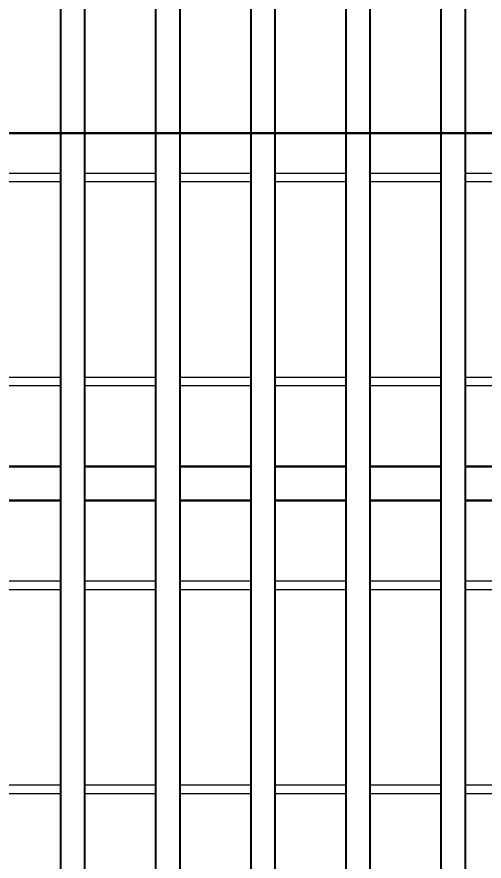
# Model space of a CAD drawing. Header units: millimetres. Extents: x -65574 to 111613, y -106550 to -50518.
# Drawn here: x 19454 to 20142, y -78008 to -76767 of the extents above; entities that cross this region are included whole.
import ezdxf
from ezdxf import colors
from ezdxf.entities.mleader import LeaderData, LeaderLine
from ezdxf.math import Vec2, Vec3

# ---------------------------------------------------------------- set-up
doc = ezdxf.new("R2010")
doc.units = ezdxf.units.MM
doc.styles.get("Standard").update_dxf_attribs({"font": 'arial.ttf'})

# ---------------------------------------------------------------- blocks, each defined once
blk = doc.blocks.new('*U32')
at = {"lineweight": 30, "ltscale": 100}
blk.add_lwpolyline([(-950, -25), (950, -25), (950, 25), (-950, 25)], close=True, dxfattribs=at)
blk = doc.blocks.new('*U33')
at = {"color": 0, "linetype": 'ByBlock', "lineweight": -2, "transparency": 16777216}
blk.add_blockref('*U32', (0, -6300), dxfattribs=at)
blk = doc.blocks.new('*U16')
blk.add_wipeout([(-18, 11700), (18, 11700), (18, 0), (-18, 0)])
at = {"lineweight": -2}
blk.add_wipeout([(-18, 11700), (18, 11700), (18, 0), (-18, 0)], dxfattribs=at)
at = {"ltscale": 100}
blk.add_lwpolyline([(-18, 0), (18, 0), (18, 11700), (-18, 11700)], close=True, dxfattribs=at)
blk = doc.blocks.new('*U17')
at = {"color": 0, "linetype": 'ByBlock', "lineweight": -2, "transparency": 16777216}
for p in [(700, 0), (840, 0), (980, 0), (1120, 0), (1260, 0)]:
    blk.add_blockref('*U16', p, dxfattribs=at)
blk = doc.blocks.new('_Oblique')
at = {"color": 0, "linetype": 'ByBlock', "lineweight": -2}
blk.add_line((-0.5, -0.5), (0.5, 0.5), dxfattribs=at)
blk = doc.blocks.new('*U166')
at = {"lineweight": 15}
blk.add_lwpolyline([(-950, 6), (-950, -6), (950, -6), (950, 6)], close=True, dxfattribs=at)
blk = doc.blocks.new('*U167')
at = {"color": 0, "linetype": 'ByBlock', "lineweight": -2, "transparency": 16777216}
for p in [(0, -6000), (0, -6300), (0, -6600), (0, -6900)]:
    blk.add_blockref('*U166', p, dxfattribs=at)

msp = doc.modelspace()

# ---------------------------------------------------------------- block references
at = {"color": 0, "lineweight": -2}
msp.add_blockref('*U167', (19761.6, -71002.8), dxfattribs=at)
at = {"color": 0}
msp.add_blockref('*U33', (19761.1, -71152.8), dxfattribs=at)

# ---------------------------------------------------------------- next in the draw order: block references
at = {"color": 0, "lineweight": -2}
msp.add_blockref('*U17', (18836.1, -82902.8), dxfattribs=at)

# ---------------------------------------------------------------- next in the draw order: leaders
at = {"color": 0, "lineweight": 15}
ml = msp.add_multileader_mtext('Standard', dxfattribs=at)
ml.set_content('{\\fGOST Common|b0|i0|c204|p34;3\\fGOST Common|b0|i0|c0|p34; A500C %%C\\fGOST Common|b0|i0|c204|p34;28\\fGOST Common|b0|i0|c0|p34; \\fGOST Common|b0|i0|c204|p34;шаг 140\\fGOST Common|b0|i0|c0|p34; \\fGOST Common|b0|i0|c204|p34;мм}')
ml.set_leader_properties()
ml.set_arrow_properties(name='OBLIQUE')
ml.build(insert=Vec2(0, 0))
ml.multileader.update_dxf_attribs({"text_left_attachment_type": 6, "text_right_attachment_type": 6, "dogleg_length": 0.842, "arrow_head_size": 125, "scale": 50})
ctx = ml.context
ctx.base_point, ctx.scale, ctx.char_height, ctx.arrow_head_size, ctx.landing_gap_size, ctx.plane_origin = Vec3(21979.4, -76937.6), 50, 125, 125, 5, Vec3(21085.7, -76937.6)
ctx.left_attachment, ctx.right_attachment, ctx.text_align_type = 6, 6, 2
notes = []
notes.append((ctx, [(0, (1, 1, 0), (20974.1, -76937.6), (1, 0), 1005.3, [(0, [(20652.7, -76937.6), (20512.7, -76937.6), (20372.7, -76937.6), (20232.7, -76937.6), (19952.7, -76937.6), (19812.7, -76937.6), (19672.7, -76937.6), (19532.7, -76937.6), (19395.7, -76937.6), (19252.7, -76937.6), (19112.7, -76937.6), (18972.7, -76937.6), (18832.7, -76937.6), (21035.2, -76937.6), (20092.7, -76937.6)], 0, [])])]))
ctx.mtext.insert, ctx.mtext.width, ctx.mtext.alignment, ctx.mtext.flow_direction = Vec3(23761, -76787.6), 1785.618, 3, 5
for ctx, leaders in notes:
    for number, flags, end, landing, length, lines in leaders:
        leader = LeaderData()
        leader.index, (leader.has_last_leader_line, leader.has_dogleg_vector, leader.attachment_direction) = number, flags
        leader.last_leader_point, leader.dogleg_vector, leader.dogleg_length = Vec3(end), Vec3(landing), length
        for number, points, colour, breaks in lines:
            line = LeaderLine()
            line.index, line.vertices, line.color, line.breaks = number, Vec3.list(points), colors.encode_raw_color(colour), breaks
            leader.lines.append(line)
        ctx.leaders.append(leader)

doc.saveas('drawing.dxf')
